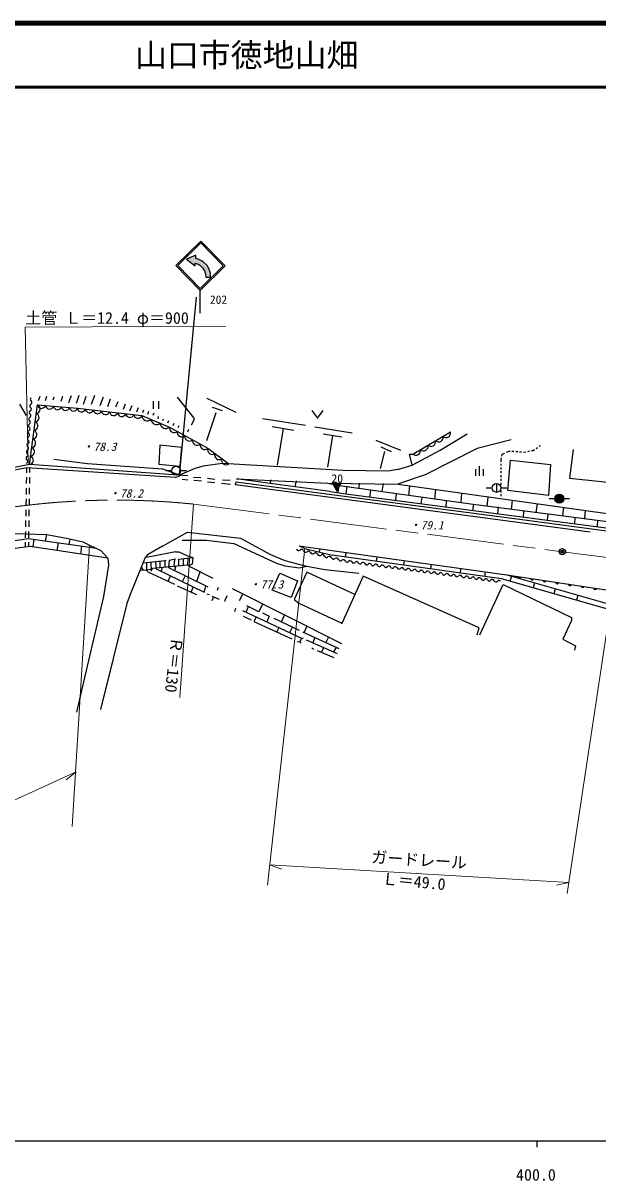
# Model space of a CAD drawing. Units: millimetres, scale not verified. Extents: x 40000 to 680000, y 20000 to 380000.
# Drawn here: x 387504 to 477546, y 198715 to 380000 of the extents above; entities that cross this region are included whole.
import ezdxf
from ezdxf.enums import TextEntityAlignment as Align

# ---------------------------------------------------------------- set-up
doc = ezdxf.new("R2010")
doc.units = ezdxf.units.MM
doc.header["$LTSCALE"] = 1000
doc.header["$PDMODE"] = 32
doc.header["$PDSIZE"] = 500
doc.linetypes.add('CHAIN', pattern=[18.5, 12, -1.5, 3.5, -1.5])
for name, color, linetype, lineweight in [('M-BGD', 7, 'Continuous', 25), ('M-BMK', 2, 'CHAIN', 13), ('M-BMK-SRVR', 3, 'Continuous', 25), ('M-STR-HTXT', 7, 'Continuous', 13), ('M-STR-STRC', 7, 'Continuous', 25), ('M-TTL', 2, 'Continuous', 140), ('M-TTL-BAND', 7, 'Continuous', 25), ('M-TTL-LINE', 7, 'Continuous', 50)]:
    doc.layers.add(name, color=color, linetype=linetype, lineweight=lineweight)
doc.layers.add('M-TTL-TXT', color=7, linetype='Continuous')
doc.styles.add('ＭＳ ゴシック', font='')
doc.styles.get('ＭＳ ゴシック').set_extended_font_data('MS Gothic')

msp = doc.modelspace()

# ---------------------------------------------------------------- hatches: boundary and pattern name
at = {"layer": 'M-BGD'}
msp.add_hatch(color=256, dxfattribs=at).paths.add_polyline_path([(472196, 305536, -0.41421), (471513, 304853, -0.41421), (470830, 305536, -0.41421), (471513, 306218, -0.41421)])
at = {"layer": 'M-STR-STRC'}
msp.add_hatch(color=256, dxfattribs=at).paths.add_polyline_path([(416837, 340211), (416843, 340869), (416659, 341423), (416381, 341990), (416207, 342179), (415787, 342547), (415459, 342784), (415026, 343011), (414675, 343155), (414557, 343156), (414585, 343684), (413123, 343038), (414442, 341982), (414481, 342440), (414915, 342283), (415172, 342128), (415417, 341903), (415662, 341643), (415813, 341395), (415893, 341218), (416032, 340899), (416088, 340617), (416144, 340217)])

# ---------------------------------------------------------------- linework, layer by layer
at = {"layer": 'M-BGD'}
for p, q in [((390128, 321536), (389874, 320859)), ((391144, 321536), (390975, 320859)), ((392329, 321451), (392160, 320943)), ((393684, 321536), (393430, 320774)), ((395039, 321621), (394615, 320520)), ((396224, 321705), (395801, 320435)), ((397325, 321536), (396901, 320266)), ((398679, 321705), (398171, 320266)), ((400034, 321451), (399526, 320097)), ((401135, 321113), (400711, 319927)), ((411633, 321451), (414258, 318149)), ((416279, 321257), (420841, 319065)), ((388011, 318573), (386995, 320351)), ((402320, 320689), (401981, 319843)), ((403505, 320351), (403167, 319504)), ((404521, 320097), (404183, 319250)), ((405537, 319758), (405283, 319081)), ((406384, 319419), (406215, 318996)), ((407146, 319165), (406977, 318742)), ((417125, 319855), (418705, 319341)), ((407993, 318911), (407823, 318573)), ((408670, 318403), (408585, 318065)), ((409432, 317980), (409347, 317726)), ((410279, 317726), (410109, 317387)), ((411125, 317303), (410956, 316964)), ((414258, 317811), (413835, 317049)), ((414258, 318149), (414258, 317811)), ((417717, 318986), (416256, 314602)), ((425007, 318098), (431758, 317024)), ((411887, 316964), (411718, 316625)), ((413411, 316371), (413242, 315948)), ((426533, 316817), (429909, 316280)), ((428221, 316548), (427308, 310810)), ((433189, 316796), (439052, 315864)), ((434515, 315684), (437447, 315217)), ((435981, 315450), (435188, 310467)), ((408924, 313916), (408755, 310953)), ((412311, 313577), (408924, 313916)), ((442780, 314681), (446624, 313127)), ((443544, 313654), (445176, 312917)), ((463957, 314763), (458623, 313408)), ((468360, 313737), (468564, 313871)), ((412311, 313577), (412060, 310610)), ((444097, 312943), (443438, 310284)), ((458623, 313408), (450495, 309259)), ((462402, 311633), (462455, 311920)), ((462508, 312215), (462560, 312502)), ((462560, 312502), (462964, 312689)), ((463236, 312815), (463640, 313002)), ((463640, 313002), (463790, 312992)), ((464090, 312972), (464389, 312953)), ((464688, 312933), (464988, 312913)), ((465287, 312894), (465586, 312874)), ((465886, 312854), (466036, 312844)), ((466036, 312844), (466279, 312891)), ((466573, 312947), (466868, 313004)), ((467162, 313061), (467405, 313107)), ((467405, 313107), (467609, 313242)), ((467859, 313407), (468110, 313572)), ((473694, 313239), (473101, 308751)), ((388519, 310868), (350335, 303671)), ((388096, 310360), (350758, 303333)), ((388082, 309602), (388096, 310360)), ((411379, 308836), (388096, 310360)), ((413327, 309090), (388519, 310868)), ((388561, 309619), (388572, 310329)), ((392329, 311715), (397579, 311037)), ((397579, 311037), (409347, 310191)), ((408755, 310953), (412060, 310610)), ((409347, 310191), (412245, 309168)), ((414427, 310275), (411887, 309175)), ((415697, 310614), (414427, 310275)), ((418661, 311037), (415697, 310614)), ((437626, 309937), (418661, 311037)), ((446177, 310106), (444738, 309852)), ((462399, 310119), (462400, 310419)), ((462401, 310719), (462401, 311019)), ((462402, 311319), (462402, 311633)), ((463449, 306804), (463873, 311545)), ((463873, 311545), (470138, 310868)), ((470138, 310868), (469799, 306042)), ((388050, 307903), (388069, 308903)), ((388535, 307919), (388550, 308919)), ((409873, 309960), (410786, 309961)), ((411887, 309005), (411379, 308836)), ((411887, 309175), (411887, 309005)), ((412166, 309960), (413080, 309961)), ((412395, 308582), (413327, 308497)), ((414173, 308921), (415359, 308836)), ((414258, 308413), (415443, 308328)), ((416375, 308751), (417560, 308582)), ((418745, 308497), (419931, 308413)), ((420947, 308667), (435255, 307989)), ((426196, 307905), (420947, 308667)), ((426281, 308497), (426196, 307905)), ((430260, 308328), (430091, 307397)), ((444738, 309852), (437626, 309937)), ((450495, 309259), (446601, 307989)), ((462396, 308319), (462396, 308619)), ((462397, 308919), (462398, 309219)), ((462398, 309519), (462399, 309819)), ((473101, 308751), (481991, 307820)), ((388019, 306203), (388038, 307203)), ((388508, 306219), (388524, 307219)), ((416375, 308159), (417560, 308074)), ((418576, 307989), (420015, 307820)), ((420759, 307706), (420862, 308159)), ((476319, 300285), (420759, 307706)), ((420862, 308159), (434239, 306381)), ((435594, 306635), (426196, 307905)), ((434239, 306381), (467259, 302063)), ((435255, 307989), (446262, 307820)), ((435255, 307989), (436695, 307651)), ((435594, 306635), (438049, 306296)), ((436695, 307651), (458031, 304687)), ((436952, 307707), (436783, 306437)), ((438219, 307481), (438049, 306296)), ((440166, 307989), (440081, 307227)), ((441944, 306889), (441775, 305788)), ((443891, 307905), (443722, 306635)), ((446601, 307989), (446262, 307820)), ((446262, 307820), (484955, 302401)), ((448040, 307481), (447871, 306042)), ((452104, 306973), (451935, 305449)), ((456168, 306381), (456083, 304941)), ((460060, 307248), (460974, 307249)), ((461652, 307895), (461655, 306530)), ((462353, 307248), (463267, 307249)), ((462392, 306519), (462393, 306819)), ((462393, 307119), (462394, 307419)), ((462394, 307719), (462395, 308019)), ((469799, 306042), (463449, 306804)), ((387988, 304503), (388006, 305503)), ((388482, 304520), (388497, 305520)), ((438049, 306296), (485209, 300115)), ((445923, 306296), (445839, 305280)), ((449987, 305703), (449818, 304772)), ((453797, 305195), (453713, 304264)), ((458031, 304687), (457946, 303671)), ((458031, 304687), (479451, 301893)), ((460317, 305788), (460147, 304349)), ((462391, 305905), (462391, 306219)), ((464127, 305280), (463957, 303841)), ((468021, 304772), (467852, 303333)), ((469918, 305571), (470831, 305572)), ((472211, 305571), (473125, 305572)), ((387956, 302804), (387975, 303803)), ((388456, 302820), (388471, 303820)), ((461925, 304264), (461841, 303163)), ((465905, 303587), (465820, 302655)), ((469715, 303079), (469630, 302147)), ((472170, 304179), (472001, 302825)), ((475557, 303756), (475472, 302401)), ((387925, 301104), (387943, 302104)), ((388429, 301120), (388445, 302120)), ((467259, 302063), (486140, 299523)), ((473948, 302571), (473863, 301639)), ((477504, 302147), (477419, 301131)), ((387893, 299404), (387912, 300404)), ((388403, 299420), (388418, 300420)), ((389158, 299160), (389028, 297978)), ((390984, 298900), (391200, 299910)), ((394727, 298367), (394885, 299203)), ((409347, 298083), (413242, 300285)), ((413242, 300285), (421539, 299353)), ((421539, 299353), (426281, 296813)), ((387866, 297947), (387880, 298704)), ((388381, 298011), (388392, 298720)), ((392993, 298614), (392804, 297406)), ((396630, 298096), (396496, 296847)), ((409347, 298083), (406977, 296729)), ((412395, 299015), (413496, 299015)), ((413496, 299015), (416205, 299015)), ((416205, 299015), (420523, 298507)), ((420523, 298507), (427212, 295459)), ((434010, 297705), (433874, 297178)), ((406638, 296305), (404267, 290548)), ((409686, 295797), (406299, 295459)), ((406977, 296729), (406638, 296305)), ((407654, 296475), (406638, 296305)), ((407485, 295543), (407569, 294189)), ((411379, 297237), (407654, 296475)), ((408247, 295628), (408331, 294527)), ((408924, 295713), (408924, 294697)), ((409855, 295882), (409686, 295797)), ((409686, 295797), (409686, 294781)), ((410363, 295882), (410279, 294781)), ((411379, 296051), (410363, 295882)), ((411210, 295967), (411125, 295035)), ((411379, 297237), (411887, 297237)), ((411887, 297237), (413157, 296644)), ((411887, 296051), (414089, 296305)), ((411887, 295035), (411887, 296051)), ((412565, 296136), (412565, 295120)), ((413157, 296644), (413581, 296475)), ((413327, 296221), (413242, 295120)), ((413581, 296475), (414089, 296305)), ((414089, 296305), (414004, 295289)), ((426281, 296813), (428482, 295882)), ((428482, 295882), (430853, 295205)), ((438075, 297124), (437939, 296386)), ((442870, 295704), (442972, 296441)), ((447160, 295110), (447262, 295843)), ((400881, 295120), (400119, 290209)), ((406723, 294273), (405876, 294358)), ((406045, 294781), (406299, 294358)), ((406807, 294358), (406723, 294273)), ((406807, 295459), (406807, 294358)), ((407400, 294443), (406807, 294358)), ((406807, 294358), (407146, 294019)), ((407146, 294019), (411210, 292157)), ((407569, 294358), (407400, 294443)), ((407823, 294612), (407569, 294358)), ((413242, 295120), (407823, 294612)), ((408331, 294527), (415867, 290887)), ((409263, 294697), (409093, 294104)), ((410279, 294781), (416459, 291733)), ((411125, 295035), (411379, 294866)), ((411379, 294866), (411210, 294273)), ((413411, 295035), (413242, 295120)), ((414004, 295289), (413411, 295035)), ((413581, 295120), (413496, 294951)), ((413496, 294951), (417221, 293088)), ((415189, 294019), (414681, 292580)), ((426535, 291225), (427720, 293850)), ((427212, 295459), (428482, 295035)), ((427720, 293850), (430514, 292665)), ((428482, 295035), (430768, 294697)), ((431953, 294019), (430006, 289871)), ((430768, 294697), (431953, 294951)), ((430853, 295205), (431953, 294951)), ((431953, 294951), (434747, 294443)), ((439489, 290548), (431953, 294019)), ((434747, 294443), (440081, 293850)), ((451378, 294526), (451479, 295255)), ((456001, 293886), (456101, 294611)), ((459817, 293358), (459917, 294079)), ((410533, 293427), (410194, 292580)), ((411633, 291903), (414681, 290548)), ((412819, 293342), (412395, 292495)), ((430514, 292665), (429498, 290040)), ((440759, 293427), (437372, 285891)), ((458962, 285299), (440759, 293427)), ((459047, 284198), (462687, 292072)), ((462687, 292072), (473440, 286907)), ((463272, 293611), (484286, 290449)), ((464001, 293402), (463776, 292614)), ((467613, 292369), (467389, 291584)), ((400119, 290209), (396986, 276832)), ((404267, 290548), (403759, 289109)), ((414089, 291649), (413835, 290971)), ((415867, 290887), (416121, 291818)), ((416290, 290633), (416629, 290548)), ((417052, 290294), (418237, 289786)), ((417306, 290125), (417052, 289532)), ((418068, 291649), (417899, 291141)), ((419423, 290294), (419084, 289617)), ((419507, 290209), (419423, 290294)), ((420269, 291479), (437372, 282843)), ((421878, 290548), (421370, 289532)), ((429498, 290040), (426535, 291225)), ((470863, 291440), (470640, 290658)), ((474419, 290422), (474197, 289645)), ((403759, 289109), (399611, 272514)), ((419084, 289617), (419084, 289447)), ((420777, 288347), (420608, 287839)), ((422809, 288685), (422386, 287754)), ((424418, 287839), (422555, 288770)), ((425011, 289024), (424418, 287839)), ((430006, 289871), (430006, 289701)), ((430006, 289701), (430683, 289193)), ((430683, 289193), (437457, 286061)), ((421878, 288008), (431107, 283690)), ((421963, 287161), (423233, 286569)), ((423995, 286992), (423656, 286315)), ((425011, 287669), (426027, 287161)), ((426027, 287161), (425688, 286230)), ((426789, 286823), (430768, 284960)), ((428397, 287246), (427974, 286315)), ((473440, 286484), (472085, 283521)), ((473440, 286907), (473440, 286484)), ((423656, 286315), (429583, 283605)), ((427551, 285383), (427212, 284621)), ((429667, 285383), (429244, 284537)), ((431276, 284706), (436949, 282081)), ((431953, 285553), (431530, 284621)), ((458623, 284198), (458962, 285299)), ((430429, 283182), (430853, 283097)), ((431107, 283690), (430853, 283097)), ((430853, 283097), (431022, 282928)), ((431107, 283690), (431361, 283690)), ((431869, 283436), (436695, 281319)), ((433223, 283775), (432885, 283013)), ((435340, 283859), (434917, 283013)), ((472085, 283521), (474033, 282505)), ((432715, 282166), (433054, 281997)), ((433562, 281743), (436187, 280642)), ((434578, 282166), (434239, 281489)), ((436525, 282251), (436102, 281489)), ((474033, 282505), (473863, 281827)), ((396986, 276832), (395885, 272091))]:
    msp.add_line(p, q, dxfattribs=at)
for points in [[(388519, 310868), (389762, 320237), (396011, 319693), (406091, 318558), (410444, 316750), (416451, 313424), (419706, 310977)], [(448016, 312481), (448569, 312533), (454467, 315982)], [(448464, 310769), (452835, 313139), (457074, 315693)], [(446177, 310106), (448464, 310769), (448016, 312481)], [(384540, 300115), (391200, 299910), (394543, 299278), (396834, 298777), (397917, 298253), (399678, 297435), (400784, 296197), (400881, 295120)], [(384794, 298761), (388330, 299278), (398972, 297762)], [(400784, 296197), (388619, 298040), (386233, 297745)], [(430731, 298178), (431615, 297745), (435904, 296668)], [(430731, 298178), (437021, 297271), (463272, 293611), (481937, 288272), (481645, 287523), (462437, 292995), (435904, 296668)]]:
    msp.add_lwpolyline(points, dxfattribs=at)
for centre in [(411468, 309924), (461656, 307212), (471513, 305536)]:
    msp.add_circle(centre, 683, dxfattribs=at)
for centre, radius, start, end in [((388905, 321072), 294, 115.24449, 236.56526), ((388759, 319026), 294, 115.24449, 236.56526), ((388832, 320049), 294, 115.24449, 236.56526), ((388508, 319558), 294, 295.24449, 56.56526), ((388581, 320581), 294, 295.24449, 56.56526), ((389469, 319595), 706, 279.39295, 65.49997), ((390399, 320325), 644, 187.90553, 342.1411), ((391649, 320216), 644, 187.90553, 342.1411), ((392899, 320108), 644, 187.90553, 342.1411), ((394148, 319999), 644, 187.90553, 342.1411), ((395398, 319890), 644, 187.90553, 342.1411), ((396658, 319773), 652, 187.05518, 340.10294), ((397918, 319631), 652, 187.05518, 340.10294), ((399178, 319489), 652, 187.05518, 340.10294), ((400438, 319347), 652, 187.05518, 340.10294), ((401698, 319205), 652, 187.05518, 340.10294), ((388685, 318003), 294, 115.24449, 236.56526), ((388361, 317513), 294, 295.24449, 56.56526), ((388435, 318535), 294, 295.24449, 56.56526), ((389114, 316918), 706, 279.39295, 65.49997), ((389292, 318256), 706, 279.39295, 65.49997), ((402958, 319064), 652, 187.05518, 340.10294), ((404218, 318922), 652, 187.05518, 340.10294), ((405478, 318780), 652, 187.05518, 340.10294), ((406957, 318596), 867, 182.49734, 312.39423), ((408408, 317993), 867, 182.49734, 312.39423), ((409859, 317391), 867, 182.49734, 312.39423), ((388539, 315958), 294, 115.24449, 236.56526), ((388612, 316980), 294, 115.24449, 236.56526), ((388215, 315467), 294, 295.24449, 56.56526), ((388288, 316490), 294, 295.24449, 56.56526), ((388937, 315579), 706, 279.39295, 65.49997), ((411152, 316611), 722, 168.90914, 313.14525), ((412353, 315946), 722, 168.90914, 313.14525), ((453768, 315825), 717, 227.92654, 12.71348), ((388392, 313912), 294, 115.24449, 236.56526), ((388466, 314935), 294, 115.24449, 236.56526), ((388068, 313421), 294, 295.24449, 56.56526), ((388142, 314444), 294, 295.24449, 56.56526), ((388759, 314241), 706, 279.39295, 65.49997), ((413555, 315281), 722, 168.90914, 313.14525), ((414756, 314616), 722, 168.90914, 313.14525), ((415958, 313950), 722, 168.90914, 313.14525), ((450229, 313755), 717, 227.92654, 12.71348), ((451409, 314445), 717, 227.92654, 12.71348), ((452588, 315135), 717, 227.92654, 12.71348), ((388246, 311866), 294, 115.24449, 236.56526), ((388319, 312889), 294, 115.24449, 236.56526), ((387995, 312398), 294, 295.24449, 56.56526), ((388404, 311564), 706, 279.39295, 65.49997), ((388582, 312903), 706, 279.39295, 65.49997), ((417120, 313184), 710, 160.2918, 305.82234), ((418205, 312369), 710, 160.2918, 305.82234), ((449049, 313065), 717, 227.92654, 12.71348), ((387922, 311375), 294, 295.24449, 56.56526), ((419290, 311553), 710, 160.2918, 305.82234), ((430672, 297739), 338, 200.06403, 312.54631), ((431129, 297242), 338, 20.06403, 132.54631), ((431763, 297473), 338, 200.06403, 312.54631), ((432220, 296976), 338, 20.06403, 132.54631), ((432854, 297207), 338, 200.06403, 312.54631), ((433311, 296710), 338, 20.06403, 132.54631), ((433945, 296942), 338, 200.06403, 312.54631), ((434401, 296444), 338, 20.06403, 132.54631), ((435036, 296676), 338, 200.06403, 312.54631), ((435492, 296178), 338, 20.06403, 132.54631), ((436126, 296410), 338, 200.06403, 312.54631), ((436583, 295912), 338, 20.06403, 132.54631), ((437217, 296144), 338, 200.06403, 312.54631), ((437674, 295647), 338, 20.06403, 132.54631), ((438263, 295870), 293, 201.66175, 323.33797), ((438732, 295521), 293, 21.66175, 143.33797), ((439276, 295737), 293, 201.66175, 323.33797), ((439745, 295388), 293, 21.66175, 143.33797), ((440289, 295604), 293, 201.66175, 323.33797), ((440759, 295254), 293, 21.66175, 143.33797), ((441302, 295470), 293, 201.66175, 323.33797), ((441772, 295121), 293, 21.66175, 143.33797), ((442315, 295337), 293, 201.66175, 323.33797), ((442785, 294988), 293, 21.66175, 143.33797), ((443329, 295204), 293, 201.66175, 323.33797), ((443798, 294854), 293, 21.66175, 143.33797), ((444342, 295070), 293, 201.66175, 323.33797), ((444811, 294721), 293, 21.66175, 143.33797), ((445355, 294937), 293, 201.66175, 323.33797), ((445824, 294587), 293, 21.66175, 143.33797), ((446368, 294803), 293, 201.66175, 323.33797), ((446837, 294454), 293, 21.66175, 143.33797), ((447381, 294670), 293, 201.66175, 323.33797), ((447851, 294321), 293, 21.66175, 143.33797), ((448394, 294537), 293, 201.66175, 323.33797), ((448864, 294187), 293, 21.66175, 143.33797), ((449408, 294403), 293, 201.66175, 323.33797), ((449877, 294054), 293, 21.66175, 143.33797), ((450421, 294270), 293, 201.66175, 323.33797), ((450890, 293920), 293, 21.66175, 143.33797), ((451434, 294136), 293, 201.66175, 323.33797), ((451903, 293787), 293, 21.66175, 143.33797), ((452447, 294003), 293, 201.66175, 323.33797), ((452916, 293654), 293, 21.66175, 143.33797), ((453460, 293870), 293, 201.66175, 323.33797), ((453930, 293520), 293, 21.66175, 143.33797), ((454473, 293736), 293, 201.66175, 323.33797), ((454943, 293387), 293, 21.66175, 143.33797), ((455486, 293603), 293, 201.66175, 323.33797), ((455956, 293254), 293, 21.66175, 143.33797), ((456500, 293470), 293, 201.66175, 323.33797), ((456969, 293120), 293, 21.66175, 143.33797), ((457513, 293336), 293, 201.66175, 323.33797), ((457982, 292987), 293, 21.66175, 143.33797), ((458526, 293203), 293, 201.66175, 323.33797), ((458995, 292853), 293, 21.66175, 143.33797), ((459539, 293069), 293, 201.66175, 323.33797), ((460008, 292720), 293, 21.66175, 143.33797), ((460552, 292936), 293, 201.66175, 323.33797), ((461022, 292587), 293, 21.66175, 143.33797), ((461565, 292803), 293, 201.66175, 323.33797), ((462035, 292453), 293, 21.66175, 143.33797), ((465258, 293369), 256, 184.1231, 338.76233), ((467236, 293071), 256, 184.1231, 338.76233), ((469214, 292774), 256, 184.1231, 338.76233), ((471191, 292476), 256, 184.1231, 338.76233), ((473169, 292179), 256, 184.1231, 338.76233), ((475147, 291881), 256, 184.1231, 338.76233), ((477125, 291583), 256, 184.1231, 338.76233)]:
    msp.add_arc(centre, radius, start, end, dxfattribs=at)
at = {"layer": 'M-BMK'}
msp.add_line((414173, 304687), (471991, 297232), dxfattribs=at)
msp.add_lwpolyline([(471991, 297232), (495540, 294179), (523478, 291479), (549222, 289561), (571744, 288828)], dxfattribs=at)
msp.add_arc((401969, 185889), 119424, 84.1344, 104.05213, dxfattribs=at)
at = {"layer": 'M-BMK-SRVR'}
msp.add_circle((471991, 297232), 500, dxfattribs=at)
msp.add_point((471991, 297232), dxfattribs=at)
at = {"layer": 'M-STR-HTXT'}
for p, q in [((419253, 332543), (387842, 332373)), ((387842, 332373), (388282, 311090)), ((414173, 304687), (412057, 274377)), ((397917, 298253), (395208, 254226)), ((431615, 297745), (425773, 244997)), ((472763, 243727), (479875, 291056)), ((395801, 262777), (322818, 229503)), ((395801, 262777), (394258, 261505)), ((426125, 248176), (473017, 245421)), ((426125, 248176), (428023, 247546)), ((473017, 245421), (471058, 245017))]:
    msp.add_line(p, q, dxfattribs=at)
at = {"layer": 'M-STR-STRC'}
for p, q in [((415320, 345877), (411428, 342047)), ((415317, 345580), (411725, 342045)), ((418852, 341988), (415317, 345580)), ((419149, 341986), (415320, 345877)), ((411428, 342047), (415258, 338156)), ((411725, 342045), (415260, 338453)), ((415258, 338156), (419149, 341986)), ((415260, 338453), (418852, 341988)), ((415258, 334600), (415258, 338156)), ((414597, 337115), (411924, 309191)), ((407877, 320828), (407877, 319628)), ((408777, 319628), (408777, 320828)), ((432716, 319351), (433616, 318151)), ((433616, 318151), (434516, 319351)), ((458406, 309111), (458406, 310161)), ((459006, 309111), (459006, 310611)), ((459606, 309111), (459606, 310161))]:
    msp.add_line(p, q, dxfattribs=at)
msp.add_lwpolyline([(416837, 340211), (416843, 340869), (416659, 341423), (416381, 341990), (416207, 342179), (415787, 342547), (415459, 342784), (415026, 343011), (414675, 343155), (414557, 343156), (414585, 343684), (413123, 343038), (414442, 341982), (414481, 342440), (414915, 342283), (415172, 342128), (415417, 341903), (415662, 341643), (415813, 341395), (415893, 341218), (416032, 340899), (416088, 340617), (416144, 340217)], close=True, dxfattribs=at)
at = {"layer": 'M-TTL'}
msp.add_line((680000, 380000), (40000, 380000), dxfattribs=at)
at = {"layer": 'M-TTL-BAND'}
for p, q in [((40000, 205000), (579000, 205000)), ((468000, 205000), (468000, 204000))]:
    msp.add_line(p, q, dxfattribs=at)
at = {"layer": 'M-TTL-LINE'}
msp.add_line((40000, 370000), (680000, 370000), dxfattribs=at)

# ---------------------------------------------------------------- texts
at = {"layer": 'M-BGD', "style": 'ＭＳ ゴシック', "oblique": 15}
for s, p in [('・78.3', (396729, 312622)), ('・78.2', (400880, 305308)), ('・79.1', (447976, 300329)), ('・77.3', (422884, 291053))]:
    msp.add_text(s, height=1320, dxfattribs=at).set_placement(p, align=Align.BOTTOM_LEFT)
at = {"layer": 'M-BGD', "style": 'ＭＳ ゴシック'}
for s, p in [('20', (435823, 307651)), ('▼', (435741, 306282))]:
    msp.add_text(s, height=1320, dxfattribs=at).set_placement(p, align=Align.BOTTOM_LEFT)
at = {"layer": 'M-STR-HTXT', "style": 'ＭＳ ゴシック'}
msp.add_text('土管 Ｌ＝12.4 φ＝900', height=1833, dxfattribs=at).set_placement((387842, 332373), align=Align.BOTTOM_LEFT)
for s, rotation, p in [('Ｒ＝130', 263.339, (410176, 284040)), ('ガードレール', 356.366, (441971, 247994)), ('Ｌ＝49.0', 354.659, (443601, 244609))]:
    msp.add_text(s, height=1833, rotation=rotation, dxfattribs=at).set_placement(p, align=Align.BOTTOM_LEFT)
at = {"layer": 'M-STR-STRC', "style": 'ＭＳ ゴシック'}
msp.add_text('202', height=1320, dxfattribs=at).set_placement((416765, 335652), align=Align.BOTTOM_LEFT)
at = {"layer": 'M-TTL-BAND', "style": 'ＭＳ ゴシック'}
msp.add_text('400.0', height=1833, dxfattribs=at).set_placement((467844, 198195), align=Align.BOTTOM_CENTER)
at = {"layer": 'M-TTL-TXT', "style": 'ＭＳ ゴシック'}
msp.add_text('山口市徳地山畑', height=3666, dxfattribs=at).set_placement((405024, 375000), align=Align.MIDDLE_LEFT)

doc.saveas('drawing.dxf')
